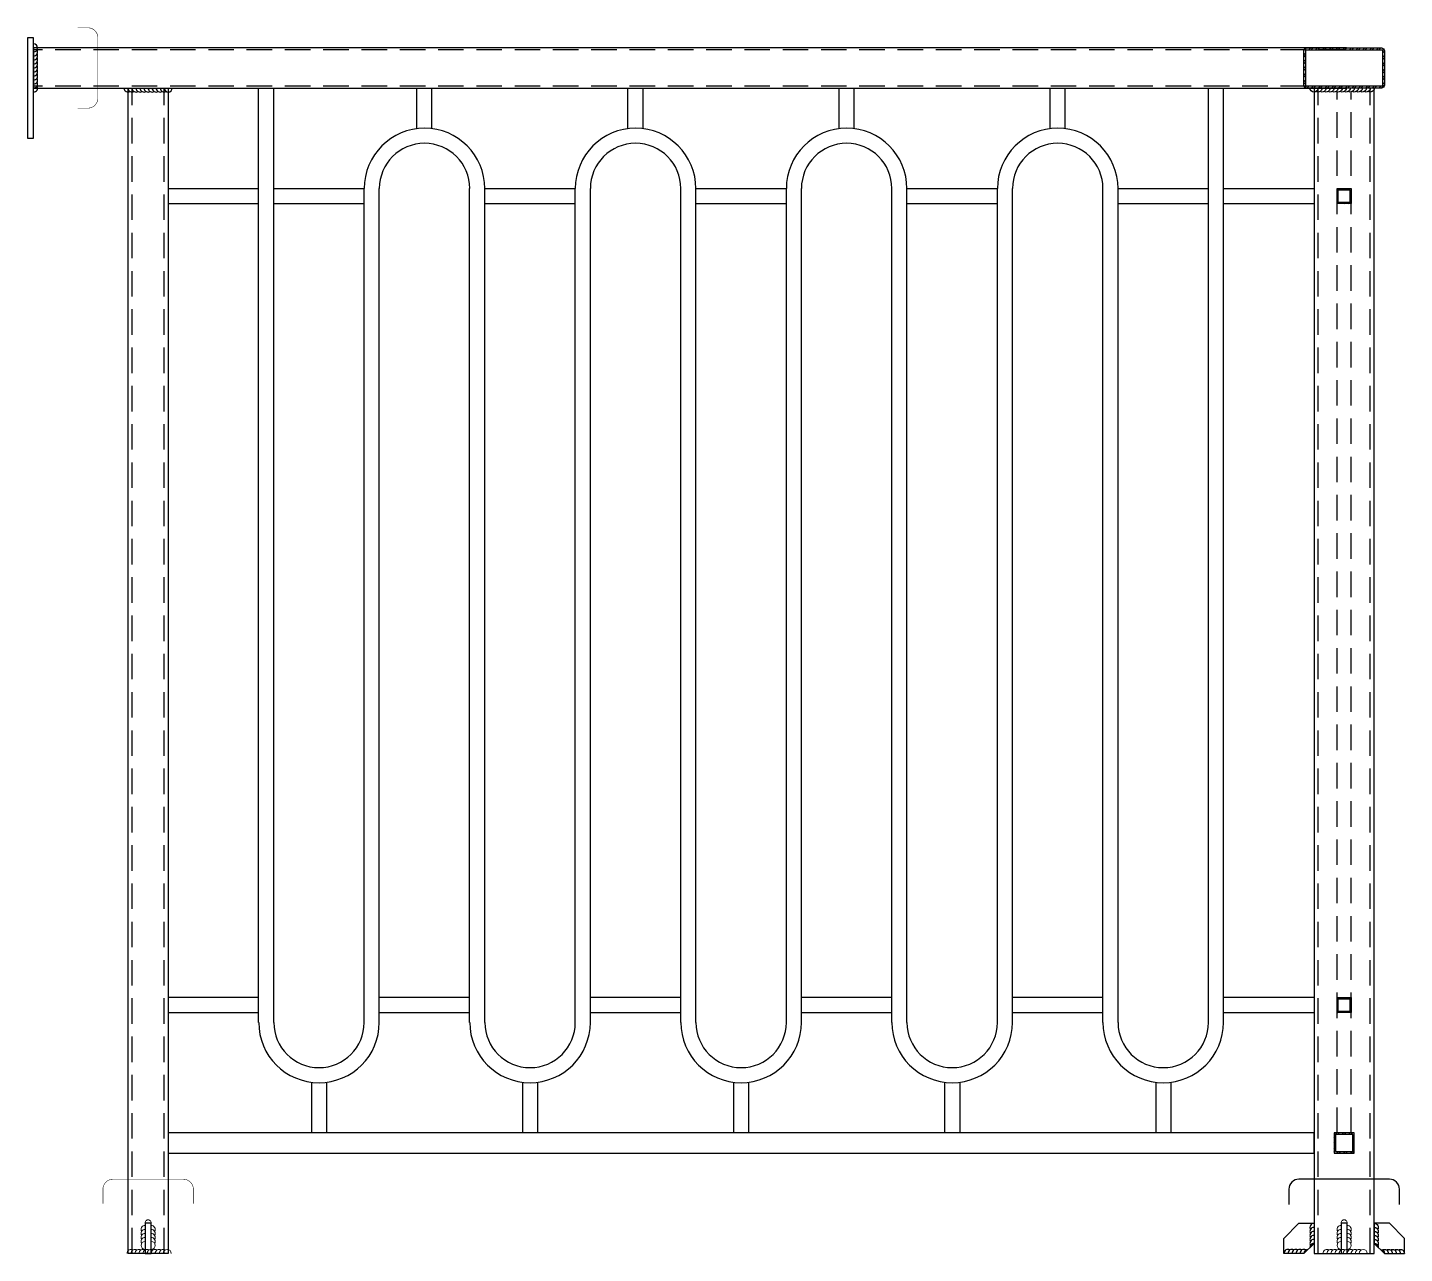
# Model space of a CAD drawing. Header units: millimetres. Extents: x -100 to 1270, y 0 to 1220.
import ezdxf

# ---------------------------------------------------------------- set-up
doc = ezdxf.new("R2010")
doc.units = ezdxf.units.MM
doc.linetypes.add('DASHED', pattern=[19.05, 12.7, -6.35])
for name, color, linetype in [('@F05_Section_Steel', 24, 'Continuous'), ('@F09_Submate', 8, 'Continuous'), ('F01_Section_AL', 92, 'Continuous'), ('F01_Section_Alu.E', 92, 'Continuous'), ('F22_Dim', 9, 'Continuous'), ('F_Submate_Other', 250, 'Continuous'), ('WELD', 8, 'Continuous'), ('XX', 6, 'DASHED')]:
    doc.layers.add(name, color=color, linetype=linetype)
doc.layers.add('JY-11填充层', color=8, linetype='Continuous', lineweight=5)
pattern_1 = [(45, (-4721963.924, -2125390.747), (-3.3675960454, 3.3675960454), []), (45, (-4721961.679, -2125390.747), (-3.3675960454, 3.3675960454), [])]

# ---------------------------------------------------------------- blocks, each defined once
blk = doc.blocks.new('肋板侧')
at = {"layer": '@F05_Section_Steel', "ltscale": 10}
blk.add_lwpolyline([(-3, 0), (3, 0), (3, 30), (-3, 30)], close=True, dxfattribs=at)
at = {"layer": 'JY-11填充层'}
blk.add_lwpolyline([(1, 30), (3, 30, 1.147558), (-3, 30)], format="xyb", close=True, dxfattribs=at)
for centre, start, end in [((-3, 24), 90, 210), ((3, 24), 330, 90), ((-3, 20), 90, 210), ((-3, 16), 90, 210), ((-3, 12), 90, 210), ((3, 20), 330, 90), ((3, 16), 330, 90), ((3, 12), 330, 90), ((-17, 0), 60, 180), ((-13, 0), 60, 180), ((-9, 0), 60, 180), ((-5, 0), 60, 180), ((-3, 8), 90, 270), ((-1, 0), 60, 180), ((3, 0), 60, 180), ((3, 8), 270, 90), ((7, 0), 60, 180), ((11, 0), 60, 180), ((15, 0), 60, 180), ((19, 0), 0, 180)]:
    blk.add_arc(centre, 4, start, end, dxfattribs=at)
blk = doc.blocks.new('*U5')
at = {"layer": 'F_Submate_Other', "color": 8, "extrusion": (7.4988e-33, 1.22465e-16, -1)}
for centre, end in [((-4, 0), 0), ((-8, 0), 300), ((-12, 0), 300), ((-16, 0), 300), ((-20, 0), 300), ((-24, 0), 300), ((-28, 0), 300), ((-32, 0), 300), ((-36, 0), 300), ((-40, 0), 300), ((-44, 0), 300)]:
    blk.add_arc(centre, 4, 180, end, dxfattribs=at)
blk = doc.blocks.new('*U6')
at = {"layer": 'F_Submate_Other', "color": 8, "extrusion": (7.4988e-33, 1.22465e-16, -1)}
for centre, end in [((-4, 0), 0), ((-8, 0), 300), ((-12, 0), 300), ((-16, 0), 300), ((-20, 0), 300), ((-24, 0), 300), ((-28, 0), 300), ((-32, 0), 300), ((-36, 0), 300), ((-40, 0), 300), ((-44, 0), 300), ((-48, 0), 300), ((-52, 0), 300), ((-56, 0), 300), ((-60, 0), 300)]:
    blk.add_arc(centre, 4, 180, end, dxfattribs=at)
blk = doc.blocks.new('肋板')
at = {"layer": '@F05_Section_Steel', "elevation": 0}
blk.add_lwpolyline([(-135353.8, 59079.8), (-135373.8, 59079.8), (-135373.8, 59094.8), (-135358.8, 59109.8), (-135343.8, 59109.8), (-135343.8, 59089.8)], close=True, dxfattribs=at)
at = {"layer": 'WELD'}
for centre, start, end in [((-135343.8, 59105.8, 0), 90, 210), ((-135343.8, 59101.8, 0), 90, 210), ((-135343.8, 59097.8, 0), 90, 210), ((-135343.8, 59101.8, 0), 90, 150), ((-135343.8, 59097.8, 0), 90, 150), ((-135343.8, 59093.8, 0), 90, 210), ((-135343.8, 59089.8, 0), 90, 210), ((-135343.8, 59085.8, 0), 90, 180), ((-135343.8, 59093.8, 0), 90, 150), ((-135343.8, 59089.8, 0), 90, 150), ((-135343.8, 59085.8, 0), 90, 150), ((-135369.8, 59079.8, 0), 60, 180), ((-135365.8, 59079.8, 0), 60, 180), ((-135365.8, 59079.8, 0), 120, 180), ((-135361.8, 59079.8, 0), 60, 180), ((-135361.8, 59079.8, 0), 120, 180), ((-135357.8, 59079.8, 0), 60, 180), ((-135357.8, 59079.8, 0), 120, 180), ((-135353.8, 59079.8, 0), 60, 180), ((-135353.8, 59079.8, 0), 120, 180), ((-135349.8, 59079.8, 0), 90, 180), ((-135349.8, 59079.8, 0), 120, 180)]:
    blk.add_arc(centre, 4, start, end, dxfattribs=at)

msp = doc.modelspace()

# ---------------------------------------------------------------- hatches: boundary and pattern name
at = {"layer": 'JY-11填充层'}
h = msp.add_hatch(dxfattribs=at)
h.set_pattern_fill('ANSI32', color=256)
h.set_pattern_definition([(45, (-4702783.6914, -2170880.601), (-3.3675960454, 3.3675960454), []), (45, (-4702781.4464, -2170880.601), (-3.3675960454, 3.3675960454), [])])
h.paths.add_polyline_path([(1247, 1200), (1173, 1200, 0.414214), (1170, 1197), (1170, 1163, 0.414214), (1173, 1160), (1247, 1160, 0.414214), (1250, 1163), (1250, 1197, 0.414214)])
h.paths.add_polyline_path([(1248, 1198), (1248, 1162), (1172, 1162), (1172, 1198)], flags=16)
at = {"layer": 'XX', "ltscale": 2}
h = msp.add_hatch(dxfattribs=at)
h.set_pattern_fill('ANSI32', color=256)
h.set_pattern_definition([(45, (-4721963.924, -2125440.5213), (-3.3675960454, 3.3675960454), []), (45, (-4721961.679, -2125440.5213), (-3.3675960454, 3.3675960454), [])])
h.paths.add_polyline_path([(1203, 1060), (1203, 1045), (1217, 1045), (1217, 1060)])
h.paths.add_polyline_path([(1215.8, 1058.8), (1215.8, 1046.2), (1204.2, 1046.2), (1204.2, 1058.8)], flags=16)
h = msp.add_hatch(dxfattribs=at)
h.set_pattern_fill('ANSI32', color=256)
h.set_pattern_definition(pattern_1)
h.paths.add_polyline_path([(1217, 254.8), (1203, 254.8), (1203, 239.8), (1217, 239.8)])
h.paths.add_polyline_path([(1215.8, 253.6), (1215.8, 241), (1204.2, 241), (1204.2, 253.6)], flags=16)
h = msp.add_hatch(dxfattribs=at)
h.set_pattern_fill('ANSI32', color=256)
h.set_pattern_definition(pattern_1)
h.paths.add_polyline_path([(1220, 120), (1200, 120), (1200, 100), (1220, 100)])
h.paths.add_polyline_path([(1218.5, 118.5), (1218.5, 101.5), (1201.5, 101.5), (1201.5, 118.5)], flags=16)

# ---------------------------------------------------------------- linework, layer by layer
at = {"layer": '@F05_Section_Steel'}
msp.add_line((40, 1109.6), (40, 1089.6), dxfattribs=at)
msp.add_line((40, 1109.6), (40, 1089.6), dxfattribs=at)
at = {"layer": '@F05_Section_Steel', "const_width": 0.5, "elevation": 0}
msp.add_lwpolyline([(-50, 1140), (-50, 1140), (-40, 1140, 0.414214), (-30, 1150), (-30, 1210, 0.414214), (-40, 1220), (-50, 1220)], format="xyb", dxfattribs=at)
at = {"layer": '@F05_Section_Steel'}
for points in [[(-100, 1210), (-100, 1110), (-94, 1110), (-94, 1210), (-100, 1210)], [(1212.4, 1200), (-94, 1200), (-94, 1160), (1212.8, 1160)], [(1240, 1160), (1180, 1160), (1180, 0), (1240, 0), (1240, 1160), (1240, 1160)]]:
    msp.add_lwpolyline(points, dxfattribs=at)
at = {"layer": '@F05_Section_Steel', "elevation": 0}
msp.add_lwpolyline([(1250, 1197), (1250, 1163, -0.414214), (1247, 1160), (1173, 1160, -0.414214), (1170, 1163), (1170, 1197, -0.414214), (1173, 1200), (1247, 1200, -0.414214)], format="xyb", close=True, dxfattribs=at)
msp.add_lwpolyline([(1248, 1198), (1248, 1162), (1172, 1162), (1172, 1198)], close=True, dxfattribs=at)
at = {"layer": '@F05_Section_Steel'}
msp.add_lwpolyline([(40, 1160), (40, 0), (0, 0), (0, 1160)], close=True, dxfattribs=at)
at = {"layer": '@F05_Section_Steel', "const_width": 0.5}
msp.add_lwpolyline([(65, 49.6), (65, 49.6), (65, 63.9, 0.414214), (55, 73.9), (-15, 73.9, 0.414214), (-25, 63.9), (-25, 49.6)], format="xyb", dxfattribs=at)
at = {"layer": '@F05_Section_Steel'}
msp.add_lwpolyline([(1265, 48.9), (1265, 48.9), (1265, 63.9, 0.414214), (1255, 73.9), (1165, 73.9, 0.414214), (1155, 63.9), (1155, 48.9)], format="xyb", dxfattribs=at)
at = {"layer": 'F01_Section_AL', "linetype": 'ByBlock', "lineweight": -2, "elevation": 0}
msp.add_lwpolyline([(1180, 120), (40, 120), (40, 100), (1180, 100)], close=True, dxfattribs=at)
at = {"layer": 'F22_Dim'}
for p, q in [((129.9, 230), (129.9, 1160)), ((145, 230), (145, 1160)), ((287.4, 1119.5), (287.4, 1160)), ((302.4, 1119.5), (302.4, 1160)), ((497.4, 1119.5), (497.4, 1160)), ((512.4, 1119.5), (512.4, 1160)), ((707.4, 1119.5), (707.4, 1160)), ((722.4, 1119.5), (722.4, 1160)), ((917.4, 1119.5), (917.4, 1160)), ((932.4, 1119.5), (932.4, 1160)), ((1075, 230), (1075, 1160)), ((1090, 230), (1090, 1160)), ((39.9, 1060), (129.9, 1060)), ((145, 1060), (235, 1060)), ((235, 230), (235, 1060)), ((250, 230), (250, 1060)), ((339.9, 230), (339.9, 1060)), ((355, 1060), (445, 1060)), ((355, 230), (355, 1060)), ((445, 230), (445, 1060)), ((460, 230), (460, 1060)), ((550, 230), (550, 1060)), ((565, 1060), (655, 1060)), ((565, 230), (565, 1060)), ((655, 230), (655, 1060)), ((670, 230), (670, 1060)), ((760, 230), (760, 1060)), ((775, 1060), (865, 1060)), ((775, 230), (775, 1060)), ((865, 230), (865, 1060)), ((880, 230), (880, 1060)), ((970, 230), (970, 1060)), ((985, 1060), (1075, 1060)), ((985, 230), (985, 1060)), ((1090, 1060), (1180, 1060)), ((39.9, 1045), (129.9, 1045)), ((145, 1045), (235, 1045)), ((355, 1045), (445, 1045)), ((565, 1045), (655, 1045)), ((775, 1045), (865, 1045)), ((985, 1045), (1075, 1045)), ((1090, 1045), (1180, 1045)), ((39.9, 255), (129.9, 255)), ((250, 255), (339.9, 255)), ((460, 255), (550, 255)), ((670, 255), (760, 255)), ((880, 255), (970, 255)), ((1090, 255), (1180, 255)), ((39.9, 240), (129.9, 240)), ((250, 240), (339.9, 240)), ((460, 240), (550, 240)), ((670, 240), (760, 240)), ((880, 240), (970, 240)), ((1090, 240), (1180, 240)), ((182.5, 170.5), (182.5, 120)), ((197.5, 170.5), (197.5, 120)), ((392.5, 170.5), (392.5, 120)), ((407.5, 170.5), (407.5, 120)), ((602.5, 170.5), (602.5, 120)), ((617.5, 170.5), (617.5, 120)), ((812.5, 170.5), (812.5, 120)), ((827.5, 170.5), (827.5, 120)), ((1022.5, 170.5), (1022.5, 120)), ((1037.5, 170.5), (1037.5, 120))]:
    msp.add_line(p, q, dxfattribs=at)
for centre, radius, start, end in [((295, 1060), 60, 0, 180), ((505, 1060), 60, 0, 180), ((715, 1060), 60, 0, 180), ((925, 1060), 60, 0, 180), ((295, 1060), 45, 0, 180), ((505, 1060), 45, 0, 180), ((715, 1060), 45, 0, 180), ((925, 1060), 45, 0, 180), ((190, 230), 60, 180, 0), ((190, 230), 45, 180, 0), ((400, 230), 60, 180, 0), ((400, 230), 45, 180, 0), ((610, 230), 60, 180, 0), ((610, 230), 45, 180, 0), ((820, 230), 60, 180, 0), ((820, 230), 45, 180, 0), ((1030, 230), 60, 180, 0), ((1030, 230), 45, 180, 0)]:
    msp.add_arc(centre, radius, start, end, dxfattribs=at)
at = {"layer": 'XX', "ltscale": 2}
for p, q in [((1210.2, 1198, 0), (-94, 1198, 0)), ((1210.2, 1162, 0), (-94, 1162, 0)), ((4, 0), (4, 1160, 0)), ((36, 0), (36, 1160, 0)), ((1184, 0), (1184, 1160, 0)), ((1203, 120), (1203, 1155.8)), ((1217, 120), (1217, 1155.8)), ((1236, 0), (1236, 1160, 0))]:
    msp.add_line(p, q, dxfattribs=at)
for points in [[(1203, 1060), (1217, 1060), (1217, 1045), (1203, 1045)], [(1204.2, 1058.8), (1215.8, 1058.8), (1215.8, 1046.2), (1204.2, 1046.2)], [(1203, 254.8), (1217, 254.8), (1217, 239.8), (1203, 239.8)], [(1204.2, 253.6), (1215.8, 253.6), (1215.8, 241), (1204.2, 241)], [(1200, 120), (1200, 100), (1220, 100), (1220, 120)], [(1201.5, 118.5), (1201.5, 101.5), (1218.5, 101.5), (1218.5, 118.5)]]:
    msp.add_lwpolyline(points, close=True, dxfattribs=at)

# ---------------------------------------------------------------- block references
for p in [(20, 0), (1210, 0)]:
    msp.add_blockref('肋板侧', p)
at = {"layer": '@F09_Submate'}
msp.add_blockref('肋板', (136523.8, -59079.8, 0), dxfattribs=at)
at = {"layer": '@F09_Submate', "xscale": -1}
msp.add_blockref('肋板', (-134103.8, -59079.8, 0), dxfattribs=at)
at = {"layer": 'F01_Section_Alu.E', "xscale": -1, "rotation": 90}
msp.add_blockref('*U5', (-94, 1204), dxfattribs=at)
at = {"layer": 'F01_Section_Alu.E', "xscale": -1}
msp.add_blockref('*U5', (44, 1160), dxfattribs=at)
at = {"layer": 'F01_Section_Alu.E'}
msp.add_blockref('*U6', (1176, 1160), dxfattribs=at)

doc.saveas('drawing.dxf')
